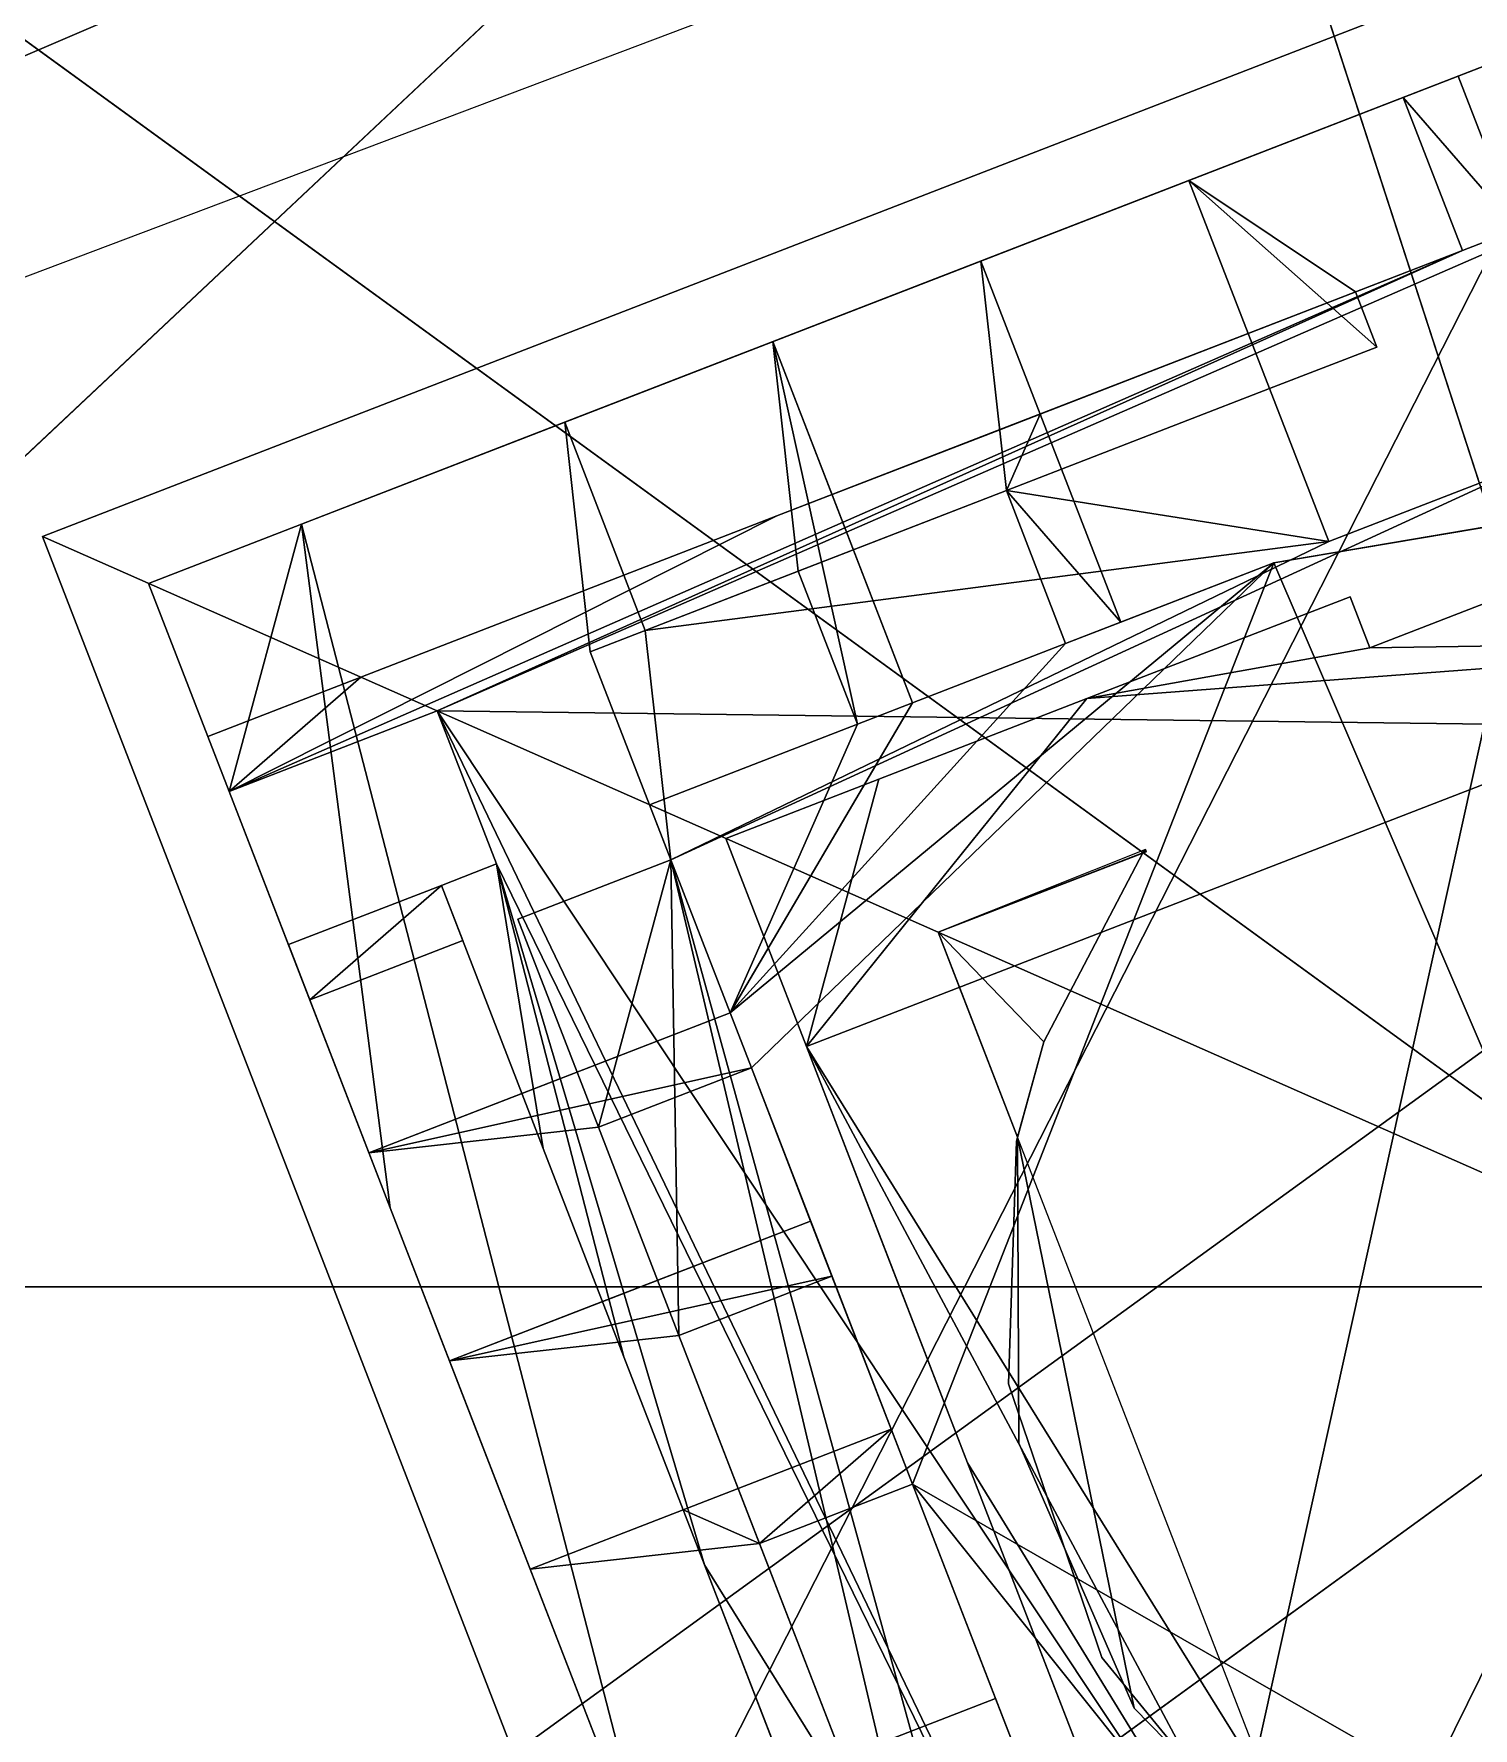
# Model space of a CAD drawing. Header units: metres. Extents: x -113 to 180, y -133 to 86.
# Drawn here: x 142.06 to 142.646, y 54.188 to 54.878 of the extents above; entities that cross this region are included whole.
import ezdxf

# ---------------------------------------------------------------- set-up
doc = ezdxf.new("R2010")
doc.units = ezdxf.units.M
for name, color, linetype, true_color in [('ACERA', 7, 'Continuous', 0xb9b3a6), ('ASFALTO', 7, 'Continuous', 0x4a4b4e), ('BORDILLO', 7, 'Continuous', 0xcfcac0), ('COPA', 7, 'Continuous', 0x4f7f4a), ('MARCA_VIAL', 7, 'Continuous', 0xe8e6e0), ('TERRENO', 7, 'Continuous', 0x9a9179)]:
    doc.layers.add(name, color=color, linetype=linetype, true_color=true_color)

msp = doc.modelspace()

# ---------------------------------------------------------------- linework, layer by layer
at = {"layer": 'ACERA'}
for points in [[(138.92901, 51.7671, 70.19543), (145.1979, 54.17177, 69.82047), (144.5576, 55.8461, 69.88098)], [(138.92901, 51.7671, 70.19543), (144.5576, 55.8461, 69.88098), (142.37574, 55.00692, 70.01166)], [(143.44761, 54.06191, 69.928), (143.06112, 55.05996, 69.96495), (142.06307, 54.67347, 70.02765)], [(142.06307, 54.67347, 69.89765), (143.06112, 55.05996, 69.83495), (143.06112, 55.05996, 69.96495)], [(142.06307, 54.67347, 69.89765), (143.06112, 55.05996, 69.96495), (142.06307, 54.67347, 70.02765)], [(103.09775, 38.11919, 72.14243), (138.92901, 51.7671, 70.19543), (142.37574, 55.00692, 70.01166)], [(103.09775, 38.11919, 72.14243), (142.37574, 55.00692, 70.01166), (129.35348, 50.00244, 70.82169)], [(142.37574, 55.00692, 70.01166), (135.88562, 52.55436, 70.41435), (129.35348, 50.00244, 70.82169)], [(142.37574, 55.00692, 69.88166), (135.88562, 52.55436, 70.28435), (135.88562, 52.55436, 70.41435)], [(142.37574, 55.00692, 69.88166), (135.88562, 52.55436, 70.41435), (142.37574, 55.00692, 70.01166)], [(143.06617, 54.95431, 69.96278), (142.99003, 54.89901, 69.96712), (142.4965, 53.89875, 69.98515)], [(143.06617, 54.95431, 69.96278), (142.4965, 53.89875, 69.98515), (142.52705, 53.81986, 69.98228)], [(143.01419, 54.83663, 69.96453), (143.00379, 54.93016, 69.9667), (142.52705, 53.81986, 69.98228)], [(142.99003, 54.89901, 69.96712), (142.67485, 54.70522, 69.98569), (142.4965, 53.89875, 69.98515)], [(142.70267, 54.88528, 69.98685), (142.42322, 54.77707, 70.00441), (142.16872, 54.67851, 70.0204)], [(142.70267, 54.88528, 69.98685), (142.16872, 54.67851, 70.0204), (142.31311, 54.1204, 70.00076)], [(142.70267, 54.88528, 69.98685), (142.31311, 54.1204, 70.00076), (143.33864, 54.25069, 69.93711)], [(142.70267, 54.88528, 69.98685), (142.61784, 54.85243, 69.99218), (142.42322, 54.77707, 70.00441)], [(142.61784, 54.85243, 69.86218), (142.70267, 54.88528, 69.85685), (142.70267, 54.88528, 69.98685)], [(142.61784, 54.85243, 69.86218), (142.70267, 54.88528, 69.98685), (142.61784, 54.85243, 69.99218)], [(142.66445, 54.79875, 69.98802), (142.6403, 54.86113, 69.99077), (142.61784, 54.85243, 69.99218)], [(142.61784, 54.85243, 69.86218), (142.6403, 54.86113, 69.86077), (142.6403, 54.86113, 69.99077)], [(142.61784, 54.85243, 69.86218), (142.6403, 54.86113, 69.99077), (142.61784, 54.85243, 69.99218)], [(142.6403, 54.86113, 69.86077), (142.66445, 54.79875, 69.85802), (142.66445, 54.79875, 69.98802)], [(142.6403, 54.86113, 69.86077), (142.66445, 54.79875, 69.98802), (142.6403, 54.86113, 69.99077)], [(142.61784, 54.85243, 69.99218), (142.50805, 54.80992, 69.99908), (142.42322, 54.77707, 70.00441)], [(142.50805, 54.80992, 69.86908), (142.61784, 54.85243, 69.86218), (142.61784, 54.85243, 69.99218)], [(142.50805, 54.80992, 69.86908), (142.61784, 54.85243, 69.99218), (142.50805, 54.80992, 69.99908)], [(142.66445, 54.79875, 69.98802), (142.61784, 54.85243, 69.99218), (142.642, 54.79005, 69.98943)], [(142.642, 54.79005, 69.85943), (142.61784, 54.85243, 69.86218), (142.61784, 54.85243, 69.99218)], [(142.642, 54.79005, 69.85943), (142.61784, 54.85243, 69.99218), (142.642, 54.79005, 69.98943)], [(142.74929, 54.8316, 69.98269), (142.642, 54.79005, 69.98943), (142.22402, 54.60237, 70.01524)], [(143.1352, 54.59082, 69.95396), (142.74929, 54.8316, 69.98269), (142.22402, 54.60237, 70.01524)], [(143.04704, 54.75179, 69.96144), (143.01419, 54.83663, 69.96453), (142.52705, 53.81986, 69.98228)], [(142.74929, 54.8316, 69.98269), (142.66445, 54.79875, 69.98802), (142.642, 54.79005, 69.98943)], [(142.53051, 54.81862, 69.99767), (142.56336, 54.73378, 69.99393), (142.60703, 54.75069, 69.99118)], [(142.60703, 54.75069, 69.99118), (142.59833, 54.77315, 69.99217), (142.53051, 54.81862, 69.99767)], [(142.59833, 54.77315, 69.86217), (142.53051, 54.81862, 69.86767), (142.53051, 54.81862, 69.99767)], [(142.59833, 54.77315, 69.86217), (142.53051, 54.81862, 69.99767), (142.59833, 54.77315, 69.99217)], [(142.53051, 54.81862, 69.86767), (142.56336, 54.73378, 69.86393), (142.56336, 54.73378, 69.99393)], [(142.53051, 54.81862, 69.86767), (142.56336, 54.73378, 69.99393), (142.53051, 54.81862, 69.99767)], [(142.42322, 54.77707, 69.87441), (142.50805, 54.80992, 69.86908), (142.50805, 54.80992, 69.99908)], [(142.42322, 54.77707, 69.87441), (142.50805, 54.80992, 69.99908), (142.42322, 54.77707, 70.00441)], [(142.642, 54.79005, 69.98943), (142.36254, 54.68184, 70.00699), (142.13919, 54.56952, 70.02057)], [(142.642, 54.79005, 69.98943), (142.13919, 54.56952, 70.02057), (142.22402, 54.60237, 70.01524)], [(142.642, 54.79005, 69.98943), (142.53221, 54.74754, 69.99633), (142.36254, 54.68184, 70.00699)], [(142.53221, 54.74754, 69.86633), (142.642, 54.79005, 69.85943), (142.642, 54.79005, 69.98943)], [(142.53221, 54.74754, 69.86633), (142.642, 54.79005, 69.98943), (142.53221, 54.74754, 69.99633)], [(142.46983, 54.72339, 70.00025), (142.44568, 54.78576, 70.003), (142.45607, 54.69223, 70.00067)], [(142.45607, 54.69223, 69.87067), (142.44568, 54.78576, 69.873), (142.44568, 54.78576, 70.003)], [(142.45607, 54.69223, 69.87067), (142.44568, 54.78576, 70.003), (142.45607, 54.69223, 70.00067)], [(142.44568, 54.78576, 69.873), (142.46983, 54.72339, 69.87025), (142.46983, 54.72339, 70.00025)], [(142.44568, 54.78576, 69.873), (142.46983, 54.72339, 70.00025), (142.44568, 54.78576, 70.003)], [(142.42322, 54.77707, 70.00441), (142.33839, 54.74422, 70.00974), (142.16872, 54.67851, 70.0204)], [(142.33839, 54.74422, 69.87974), (142.42322, 54.77707, 69.87441), (142.42322, 54.77707, 70.00441)], [(142.33839, 54.74422, 69.87974), (142.42322, 54.77707, 70.00441), (142.33839, 54.74422, 70.00974)], [(142.63332, 54.04928, 69.9785), (142.69435, 54.07292, 69.97499), (142.93805, 54.78132, 69.96871)], [(142.63332, 54.04928, 69.9785), (142.93805, 54.78132, 69.96871), (142.82369, 54.63948, 69.97421)], [(142.60703, 54.75069, 69.86118), (142.59833, 54.77315, 69.86217), (142.59833, 54.77315, 69.99217)], [(142.60703, 54.75069, 69.86118), (142.59833, 54.77315, 69.99217), (142.60703, 54.75069, 69.99118)], [(142.41785, 54.6057, 70.00183), (142.385, 54.69053, 70.00558), (142.36084, 54.75291, 70.00833)], [(142.36084, 54.75291, 70.00833), (142.37124, 54.65938, 70.006), (142.39539, 54.597, 70.00324)], [(142.41785, 54.6057, 70.00183), (142.36084, 54.75291, 70.00833), (142.39539, 54.597, 70.00324)], [(142.37124, 54.65938, 69.876), (142.36084, 54.75291, 69.87833), (142.36084, 54.75291, 70.00833)], [(142.37124, 54.65938, 69.876), (142.36084, 54.75291, 70.00833), (142.37124, 54.65938, 70.006)], [(142.36084, 54.75291, 69.87833), (142.385, 54.69053, 69.87558), (142.385, 54.69053, 70.00558)], [(142.36084, 54.75291, 69.87833), (142.385, 54.69053, 70.00558), (142.36084, 54.75291, 70.00833)], [(142.53221, 54.74754, 69.99633), (142.44738, 54.71469, 70.00166), (142.36254, 54.68184, 70.00699)], [(142.44452, 53.78106, 69.98693), (142.66617, 53.96445, 69.97541), (143.04704, 54.75179, 69.96144)], [(142.44738, 54.71469, 69.87166), (142.53221, 54.74754, 69.86633), (142.53221, 54.74754, 69.99633)], [(142.44738, 54.71469, 69.87166), (142.53221, 54.74754, 69.99633), (142.44738, 54.71469, 70.00166)], [(142.56336, 54.73378, 69.86393), (142.60703, 54.75069, 69.86118), (142.60703, 54.75069, 69.99118)], [(142.56336, 54.73378, 69.86393), (142.60703, 54.75069, 69.99118), (142.56336, 54.73378, 69.99393)], [(142.33839, 54.74422, 70.00974), (142.25355, 54.71136, 70.01507), (142.16872, 54.67851, 70.0204)], [(142.25355, 54.71136, 69.88507), (142.33839, 54.74422, 69.87974), (142.33839, 54.74422, 70.00974)], [(142.25355, 54.71136, 69.88507), (142.33839, 54.74422, 70.00974), (142.25355, 54.71136, 70.01507)], [(142.58752, 54.6714, 69.99117), (142.56336, 54.73378, 69.99393), (142.45607, 54.69223, 70.00067)], [(142.45607, 54.69223, 69.87067), (142.56336, 54.73378, 69.86393), (142.56336, 54.73378, 69.99393)], [(142.45607, 54.69223, 69.87067), (142.56336, 54.73378, 69.99393), (142.45607, 54.69223, 70.00067)], [(142.56336, 54.73378, 69.86393), (142.58752, 54.6714, 69.86117), (142.58752, 54.6714, 69.99117)], [(142.56336, 54.73378, 69.86393), (142.58752, 54.6714, 69.99117), (142.56336, 54.73378, 69.99393)], [(142.30886, 54.63523, 70.00991), (142.27601, 54.72006, 70.01366), (142.2864, 54.62653, 70.01133)], [(142.2864, 54.62653, 69.88133), (142.27601, 54.72006, 69.88366), (142.27601, 54.72006, 70.01366)], [(142.2864, 54.62653, 69.88133), (142.27601, 54.72006, 70.01366), (142.2864, 54.62653, 70.01133)], [(142.27601, 54.72006, 69.88366), (142.30886, 54.63523, 69.87991), (142.30886, 54.63523, 70.00991)], [(142.27601, 54.72006, 69.88366), (142.30886, 54.63523, 70.00991), (142.27601, 54.72006, 70.01366)], [(142.50268, 54.63855, 69.9965), (142.46983, 54.72339, 70.00025), (142.45607, 54.69223, 70.00067)], [(142.46983, 54.72339, 69.87025), (142.50268, 54.63855, 69.8665), (142.50268, 54.63855, 69.9965)], [(142.46983, 54.72339, 69.87025), (142.50268, 54.63855, 69.9965), (142.46983, 54.72339, 70.00025)], [(142.36254, 54.68184, 69.87699), (142.44738, 54.71469, 69.87166), (142.44738, 54.71469, 70.00166)], [(142.36254, 54.68184, 69.87699), (142.44738, 54.71469, 70.00166), (142.36254, 54.68184, 70.00699)], [(142.16872, 54.67851, 69.8904), (142.25355, 54.71136, 69.88507), (142.25355, 54.71136, 70.01507)], [(142.16872, 54.67851, 69.8904), (142.25355, 54.71136, 70.01507), (142.16872, 54.67851, 70.0204)], [(142.67485, 54.70522, 69.98569), (142.58752, 54.6714, 69.99117), (142.31925, 54.5417, 70.00758)], [(142.67485, 54.70522, 69.98569), (142.31925, 54.5417, 70.00758), (142.4965, 53.89875, 69.98515)], [(142.58752, 54.6714, 69.86117), (142.67485, 54.70522, 69.85569), (142.67485, 54.70522, 69.98569)], [(142.58752, 54.6714, 69.86117), (142.67485, 54.70522, 69.98569), (142.58752, 54.6714, 69.99117)], [(142.45607, 54.69223, 70.00067), (142.37124, 54.65938, 70.006), (142.30886, 54.63523, 70.00991)], [(142.58752, 54.6714, 69.99117), (142.45607, 54.69223, 70.00067), (142.30886, 54.63523, 70.00991)], [(142.37124, 54.65938, 69.876), (142.45607, 54.69223, 69.87067), (142.45607, 54.69223, 70.00067)], [(142.37124, 54.65938, 69.876), (142.45607, 54.69223, 70.00067), (142.37124, 54.65938, 70.006)], [(142.50268, 54.63855, 69.9965), (142.45607, 54.69223, 70.00067), (142.48023, 54.62985, 69.99791)], [(142.48023, 54.62985, 69.86791), (142.45607, 54.69223, 69.87067), (142.45607, 54.69223, 70.00067)], [(142.48023, 54.62985, 69.86791), (142.45607, 54.69223, 70.00067), (142.48023, 54.62985, 69.99791)], [(142.385, 54.69053, 69.87558), (142.41785, 54.6057, 69.87183), (142.41785, 54.6057, 70.00183)], [(142.385, 54.69053, 69.87558), (142.41785, 54.6057, 70.00183), (142.385, 54.69053, 70.00558)], [(142.70778, 54.68687, 69.98308), (142.56506, 54.66271, 69.99258), (142.68354, 54.68276, 69.9847)], [(142.56506, 54.66271, 69.86258), (142.70778, 54.68687, 69.85308), (142.70778, 54.68687, 69.98308)], [(142.56506, 54.66271, 69.86258), (142.70778, 54.68687, 69.98308), (142.56506, 54.66271, 69.99258)], [(142.16872, 54.67851, 70.0204), (142.10634, 54.65436, 70.02432), (142.13919, 54.56952, 70.02057)], [(142.10634, 54.65436, 69.89432), (142.16872, 54.67851, 69.8904), (142.16872, 54.67851, 70.0204)], [(142.10634, 54.65436, 69.89432), (142.16872, 54.67851, 70.0204), (142.10634, 54.65436, 70.02432)], [(142.36254, 54.68184, 70.00699), (142.19287, 54.61613, 70.01765), (142.13919, 54.56952, 70.02057)], [(142.16872, 54.67851, 70.0204), (142.13919, 54.56952, 70.02057), (142.20489, 54.39985, 70.01309)], [(142.16872, 54.67851, 70.0204), (142.20489, 54.39985, 70.01309), (142.31311, 54.1204, 70.00076)], [(142.36254, 54.68184, 70.00699), (142.27771, 54.64899, 70.01232), (142.19287, 54.61613, 70.01765)], [(142.27771, 54.64899, 69.88232), (142.36254, 54.68184, 69.87699), (142.36254, 54.68184, 70.00699)], [(142.27771, 54.64899, 69.88232), (142.36254, 54.68184, 70.00699), (142.27771, 54.64899, 70.01232)], [(142.56506, 54.66271, 69.99258), (142.82714, 54.05261, 69.96648), (142.68354, 54.68276, 69.9847)], [(142.06307, 54.67347, 70.02765), (142.44956, 53.67541, 69.98531), (143.44761, 54.06191, 69.928)], [(142.44956, 53.67541, 69.85531), (142.06307, 54.67347, 69.89765), (142.06307, 54.67347, 70.02765)], [(142.44956, 53.67541, 69.85531), (142.06307, 54.67347, 70.02765), (142.44956, 53.67541, 69.98531)], [(142.58752, 54.6714, 69.99117), (142.30886, 54.63523, 70.00991), (142.31925, 54.5417, 70.00758)], [(142.30886, 54.63523, 69.87991), (142.37124, 54.65938, 69.876), (142.37124, 54.65938, 70.006)], [(142.30886, 54.63523, 69.87991), (142.37124, 54.65938, 70.006), (142.30886, 54.63523, 70.00991)], [(142.56506, 54.66271, 69.99258), (142.48023, 54.62985, 69.99791), (142.34341, 54.47932, 70.00483)], [(142.56506, 54.66271, 69.99258), (142.34341, 54.47932, 70.00483), (142.35211, 54.45686, 70.00384)], [(142.56506, 54.66271, 69.99258), (142.35211, 54.45686, 70.00384), (142.41781, 54.28719, 69.99636)], [(142.39539, 54.597, 69.87324), (142.37124, 54.65938, 69.876), (142.37124, 54.65938, 70.006)], [(142.39539, 54.597, 69.87324), (142.37124, 54.65938, 70.006), (142.39539, 54.597, 70.00324)], [(142.56506, 54.66271, 69.99258), (142.41781, 54.28719, 69.99636), (142.82714, 54.05261, 69.96648)], [(142.56506, 54.66271, 69.99258), (142.50268, 54.63855, 69.9965), (142.48023, 54.62985, 69.99791)], [(142.50268, 54.63855, 69.8665), (142.56506, 54.66271, 69.86258), (142.56506, 54.66271, 69.99258)], [(142.50268, 54.63855, 69.8665), (142.56506, 54.66271, 69.99258), (142.50268, 54.63855, 69.9965)], [(142.80213, 54.63113, 69.97557), (142.69163, 54.66188, 69.98378), (142.6043, 54.62806, 69.98926)], [(142.6043, 54.62806, 69.85926), (142.69163, 54.66188, 69.85378), (142.69163, 54.66188, 69.98378)], [(142.6043, 54.62806, 69.85926), (142.69163, 54.66188, 69.98378), (142.6043, 54.62806, 69.98926)], [(142.13919, 54.56952, 69.89057), (142.10634, 54.65436, 69.89432), (142.10634, 54.65436, 70.02432)], [(142.13919, 54.56952, 69.89057), (142.10634, 54.65436, 70.02432), (142.13919, 54.56952, 70.02057)], [(142.19287, 54.61613, 69.88765), (142.27771, 54.64899, 69.88232), (142.27771, 54.64899, 70.01232)], [(142.19287, 54.61613, 69.88765), (142.27771, 54.64899, 70.01232), (142.19287, 54.61613, 70.01765)], [(142.6043, 54.62806, 69.98926), (142.59621, 54.64895, 69.99018), (142.48892, 54.6074, 69.99692)], [(142.48892, 54.6074, 69.86692), (142.59621, 54.64895, 69.86018), (142.59621, 54.64895, 69.99018)], [(142.48892, 54.6074, 69.86692), (142.59621, 54.64895, 69.99018), (142.48892, 54.6074, 69.99692)], [(142.59621, 54.64895, 69.86018), (142.6043, 54.62806, 69.85926), (142.6043, 54.62806, 69.98926)], [(142.59621, 54.64895, 69.86018), (142.6043, 54.62806, 69.98926), (142.59621, 54.64895, 69.99018)], [(142.82369, 54.63948, 69.97421), (142.80213, 54.63113, 69.97557), (142.63332, 54.04928, 69.9785)], [(142.30886, 54.63523, 70.00991), (142.2864, 54.62653, 70.01133), (142.31925, 54.5417, 70.00758)], [(142.48023, 54.62985, 69.99791), (142.41785, 54.6057, 70.00183), (142.34341, 54.47932, 70.00483)], [(142.80213, 54.63113, 69.97557), (142.48892, 54.6074, 69.99692), (142.37456, 54.46556, 70.00243)], [(142.80213, 54.63113, 69.97557), (142.37456, 54.46556, 70.00243), (142.63332, 54.04928, 69.9785)], [(142.41785, 54.6057, 69.87183), (142.48023, 54.62985, 69.86791), (142.48023, 54.62985, 69.99791)], [(142.41785, 54.6057, 69.87183), (142.48023, 54.62985, 69.99791), (142.41785, 54.6057, 70.00183)], [(142.80213, 54.63113, 69.97557), (142.6043, 54.62806, 69.98926), (142.48892, 54.6074, 69.99692)], [(142.31925, 54.5417, 69.87758), (142.2864, 54.62653, 69.88133), (142.2864, 54.62653, 70.01133)], [(142.31925, 54.5417, 69.87758), (142.2864, 54.62653, 70.01133), (142.31925, 54.5417, 70.00758)], [(142.19287, 54.61613, 70.01765), (142.13049, 54.59198, 70.02156), (142.13919, 54.56952, 70.02057)], [(142.13049, 54.59198, 69.89156), (142.19287, 54.61613, 69.88765), (142.19287, 54.61613, 70.01765)], [(142.13049, 54.59198, 69.89156), (142.19287, 54.61613, 70.01765), (142.13049, 54.59198, 70.02156)], [(142.22402, 54.60237, 69.88524), (142.13919, 54.56952, 69.89057), (142.13919, 54.56952, 70.02057)], [(142.22402, 54.60237, 69.88524), (142.13919, 54.56952, 70.02057), (142.22402, 54.60237, 70.01524)], [(142.22402, 54.60237, 70.01524), (142.24818, 54.54, 70.01249), (142.59173, 53.83807, 69.97848)], [(142.22402, 54.60237, 70.01524), (142.59173, 53.83807, 69.97848), (142.69032, 53.90207, 69.97313)], [(142.69032, 53.90207, 69.97313), (143.1352, 54.59082, 69.95396), (142.22402, 54.60237, 70.01524)], [(142.24818, 54.54, 69.88249), (142.22402, 54.60237, 69.88524), (142.22402, 54.60237, 70.01524)], [(142.24818, 54.54, 69.88249), (142.22402, 54.60237, 70.01524), (142.24818, 54.54, 70.01249)], [(142.41785, 54.6057, 70.00183), (142.39539, 54.597, 70.00324), (142.34341, 54.47932, 70.00483)], [(142.48892, 54.6074, 69.99692), (142.40409, 54.57455, 70.00225), (142.37456, 54.46556, 70.00243)], [(142.40409, 54.57455, 69.87225), (142.48892, 54.6074, 69.86692), (142.48892, 54.6074, 69.99692)], [(142.40409, 54.57455, 69.87225), (142.48892, 54.6074, 69.99692), (142.40409, 54.57455, 70.00225)], [(142.39539, 54.597, 70.00324), (142.31056, 54.56415, 70.00857), (142.34341, 54.47932, 70.00483)], [(142.31056, 54.56415, 69.87857), (142.39539, 54.597, 69.87324), (142.39539, 54.597, 70.00324)], [(142.31056, 54.56415, 69.87857), (142.39539, 54.597, 70.00324), (142.31056, 54.56415, 70.00857)], [(142.13919, 54.56952, 69.89057), (142.13049, 54.59198, 69.89156), (142.13049, 54.59198, 70.02156)], [(142.13919, 54.56952, 69.89057), (142.13049, 54.59198, 70.02156), (142.13919, 54.56952, 70.02057)], [(142.40409, 54.57455, 70.00225), (142.34171, 54.55039, 70.00617), (142.37456, 54.46556, 70.00243)], [(142.34171, 54.55039, 69.87617), (142.40409, 54.57455, 69.87225), (142.40409, 54.57455, 70.00225)], [(142.34171, 54.55039, 69.87617), (142.40409, 54.57455, 70.00225), (142.34171, 54.55039, 70.00617)], [(142.13919, 54.56952, 70.02057), (142.17204, 54.48469, 70.01683), (142.20489, 54.39985, 70.01309)], [(142.17204, 54.48469, 69.88683), (142.13919, 54.56952, 69.89057), (142.13919, 54.56952, 70.02057)], [(142.17204, 54.48469, 69.88683), (142.13919, 54.56952, 70.02057), (142.17204, 54.48469, 70.01683)], [(142.34341, 54.47932, 69.87483), (142.31056, 54.56415, 69.87857), (142.31056, 54.56415, 70.00857)], [(142.34341, 54.47932, 69.87483), (142.31056, 54.56415, 70.00857), (142.34341, 54.47932, 70.00483)], [(142.37456, 54.46556, 69.87243), (142.34171, 54.55039, 69.87617), (142.34171, 54.55039, 70.00617)], [(142.37456, 54.46556, 69.87243), (142.34171, 54.55039, 70.00617), (142.37456, 54.46556, 70.00243)], [(142.24818, 54.54, 70.01249), (142.22572, 54.5313, 70.0139), (142.26727, 54.42401, 70.00917)], [(142.22572, 54.5313, 69.8839), (142.24818, 54.54, 69.88249), (142.24818, 54.54, 70.01249)], [(142.22572, 54.5313, 69.8839), (142.24818, 54.54, 70.01249), (142.22572, 54.5313, 70.0139)], [(142.24818, 54.54, 70.01249), (142.26727, 54.42401, 70.00917), (142.30012, 54.33917, 70.00543)], [(142.24818, 54.54, 70.01249), (142.30012, 54.33917, 70.00543), (142.33297, 54.25434, 70.00169)], [(142.24818, 54.54, 70.01249), (142.33297, 54.25434, 70.00169), (142.59173, 53.83807, 69.97848)], [(142.31925, 54.5417, 70.00758), (142.25688, 54.51754, 70.0115), (142.28973, 54.4327, 70.00776)], [(142.25688, 54.51754, 69.8815), (142.31925, 54.5417, 69.87758), (142.31925, 54.5417, 70.00758)], [(142.25688, 54.51754, 69.8815), (142.31925, 54.5417, 70.00758), (142.25688, 54.51754, 70.0115)], [(142.31925, 54.5417, 70.00758), (142.28973, 54.4327, 70.00776), (142.32258, 54.34787, 70.00402)], [(142.31925, 54.5417, 70.00758), (142.32258, 54.34787, 70.00402), (142.4308, 54.06842, 69.99169)], [(142.31925, 54.5417, 70.00758), (142.4308, 54.06842, 69.99169), (142.4965, 53.89875, 69.98515)], [(142.51173, 54.5445, 69.99426), (142.51274, 54.54589, 69.99421), (142.42824, 54.51217, 69.9995)], [(142.42824, 54.51217, 69.8695), (142.51308, 54.54502, 69.86417), (142.51308, 54.54502, 69.99417)], [(142.42824, 54.51217, 69.8695), (142.51308, 54.54502, 69.99417), (142.42824, 54.51217, 69.9995)], [(142.47136, 54.46751, 69.99574), (142.51173, 54.5445, 69.99426), (142.42824, 54.51217, 69.9995)], [(142.51173, 54.5445, 69.86426), (142.47136, 54.46751, 69.86574), (142.47136, 54.46751, 69.99574)], [(142.51173, 54.5445, 69.86426), (142.47136, 54.46751, 69.99574), (142.51173, 54.5445, 69.99426)], [(142.51274, 54.54589, 69.86421), (142.51173, 54.5445, 69.86426), (142.51173, 54.5445, 69.99426)], [(142.51274, 54.54589, 69.86421), (142.51173, 54.5445, 69.99426), (142.51274, 54.54589, 69.99421)], [(142.51308, 54.54502, 69.86417), (142.51274, 54.54589, 69.86421), (142.51274, 54.54589, 69.99421)], [(142.51308, 54.54502, 69.86417), (142.51274, 54.54589, 69.99421), (142.51308, 54.54502, 69.99417)], [(142.22572, 54.5313, 70.0139), (142.16335, 54.50714, 70.01782), (142.17204, 54.48469, 70.01683)], [(142.22572, 54.5313, 69.8839), (142.16335, 54.50714, 69.88782), (142.16335, 54.50714, 70.01782)], [(142.22572, 54.5313, 69.8839), (142.16335, 54.50714, 70.01782), (142.22572, 54.5313, 70.0139)], [(142.17204, 54.48469, 70.01683), (142.23442, 54.50884, 70.01291), (142.22572, 54.5313, 70.0139)], [(142.23442, 54.50884, 69.88291), (142.22572, 54.5313, 69.8839), (142.22572, 54.5313, 70.0139)], [(142.23442, 54.50884, 69.88291), (142.22572, 54.5313, 70.0139), (142.23442, 54.50884, 70.01291)], [(142.26727, 54.42401, 69.87917), (142.22572, 54.5313, 69.8839), (142.22572, 54.5313, 70.0139)], [(142.26727, 54.42401, 69.87917), (142.22572, 54.5313, 70.0139), (142.26727, 54.42401, 70.00917)], [(142.28973, 54.4327, 69.87776), (142.25688, 54.51754, 69.8815), (142.25688, 54.51754, 70.0115)], [(142.28973, 54.4327, 69.87776), (142.25688, 54.51754, 70.0115), (142.28973, 54.4327, 70.00776)], [(142.42824, 54.51217, 69.9995), (142.43694, 54.48971, 69.99851), (142.46057, 54.42868, 69.99582)], [(142.47136, 54.46751, 69.99574), (142.42824, 54.51217, 69.9995), (142.46057, 54.42868, 69.99582)], [(142.43694, 54.48971, 69.86851), (142.42824, 54.51217, 69.8695), (142.42824, 54.51217, 69.9995)], [(142.43694, 54.48971, 69.86851), (142.42824, 54.51217, 69.9995), (142.43694, 54.48971, 69.99851)], [(142.16335, 54.50714, 69.88782), (142.17204, 54.48469, 69.88683), (142.17204, 54.48469, 70.01683)], [(142.16335, 54.50714, 69.88782), (142.17204, 54.48469, 70.01683), (142.16335, 54.50714, 70.01782)], [(142.17204, 54.48469, 69.88683), (142.23442, 54.50884, 69.88291), (142.23442, 54.50884, 70.01291)], [(142.17204, 54.48469, 69.88683), (142.23442, 54.50884, 70.01291), (142.17204, 54.48469, 70.01683)], [(142.20489, 54.39985, 69.88309), (142.17204, 54.48469, 69.88683), (142.17204, 54.48469, 70.01683)], [(142.20489, 54.39985, 69.88309), (142.17204, 54.48469, 70.01683), (142.20489, 54.39985, 70.01309)], [(142.46057, 54.42868, 69.86582), (142.43694, 54.48971, 69.86851), (142.43694, 54.48971, 69.99851)], [(142.46057, 54.42868, 69.86582), (142.43694, 54.48971, 69.99851), (142.46057, 54.42868, 69.99582)], [(142.34341, 54.47932, 70.00483), (142.25858, 54.44647, 70.01016), (142.1962, 54.42231, 70.01408)], [(142.34341, 54.47932, 70.00483), (142.1962, 54.42231, 70.01408), (142.35211, 54.45686, 70.00384)], [(142.25858, 54.44647, 69.88016), (142.34341, 54.47932, 69.87483), (142.34341, 54.47932, 70.00483)], [(142.25858, 54.44647, 69.88016), (142.34341, 54.47932, 70.00483), (142.25858, 54.44647, 70.01016)], [(142.37456, 54.46556, 70.00243), (142.40741, 54.38072, 69.99869), (142.44027, 54.29589, 69.99495)], [(142.37456, 54.46556, 70.00243), (142.44027, 54.29589, 69.99495), (142.63502, 53.97821, 69.97751)], [(142.37456, 54.46556, 70.00243), (142.63502, 53.97821, 69.97751), (142.63332, 54.04928, 69.9785)], [(142.40741, 54.38072, 69.86869), (142.37456, 54.46556, 69.87243), (142.37456, 54.46556, 70.00243)], [(142.40741, 54.38072, 69.86869), (142.37456, 54.46556, 70.00243), (142.40741, 54.38072, 69.99869)], [(142.46023, 54.427, 69.99581), (142.47136, 54.46751, 69.99574), (142.46057, 54.42868, 69.99582)], [(142.47136, 54.46751, 69.86574), (142.46023, 54.427, 69.86581), (142.46023, 54.427, 69.99581)], [(142.47136, 54.46751, 69.86574), (142.46023, 54.427, 69.99581), (142.47136, 54.46751, 69.99574)], [(142.1962, 54.42231, 70.01408), (142.28973, 54.4327, 70.00776), (142.35211, 54.45686, 70.00384)], [(142.35211, 54.45686, 69.87384), (142.28973, 54.4327, 69.87776), (142.28973, 54.4327, 70.00776)], [(142.35211, 54.45686, 69.87384), (142.28973, 54.4327, 70.00776), (142.35211, 54.45686, 70.00384)], [(142.35211, 54.45686, 70.00384), (142.37626, 54.39448, 70.00109), (142.40911, 54.30965, 69.99735)], [(142.35211, 54.45686, 70.00384), (142.40911, 54.30965, 69.99735), (142.41781, 54.28719, 69.99636)], [(142.37626, 54.39448, 69.87109), (142.35211, 54.45686, 69.87384), (142.35211, 54.45686, 70.00384)], [(142.37626, 54.39448, 69.87109), (142.35211, 54.45686, 70.00384), (142.37626, 54.39448, 70.00109)], [(142.1962, 54.42231, 69.88408), (142.25858, 54.44647, 69.88016), (142.25858, 54.44647, 70.01016)], [(142.1962, 54.42231, 69.88408), (142.25858, 54.44647, 70.01016), (142.1962, 54.42231, 70.01408)], [(142.28973, 54.4327, 69.87776), (142.1962, 54.42231, 69.88408), (142.1962, 54.42231, 70.01408)], [(142.28973, 54.4327, 69.87776), (142.1962, 54.42231, 70.01408), (142.28973, 54.4327, 70.00776)], [(142.32258, 54.34787, 69.87402), (142.28973, 54.4327, 69.87776), (142.28973, 54.4327, 70.00776)], [(142.32258, 54.34787, 69.87402), (142.28973, 54.4327, 70.00776), (142.32258, 54.34787, 70.00402)], [(142.30012, 54.33917, 69.87543), (142.26727, 54.42401, 69.87917), (142.26727, 54.42401, 70.00917)], [(142.30012, 54.33917, 69.87543), (142.26727, 54.42401, 70.00917), (142.30012, 54.33917, 70.00543)], [(142.46023, 54.427, 69.86581), (142.45693, 54.32817, 69.86434), (142.45693, 54.32817, 69.99434)], [(142.46023, 54.427, 69.86581), (142.45693, 54.32817, 69.99434), (142.46023, 54.427, 69.99581)], [(142.46057, 54.42868, 69.99582), (142.46115, 54.30397, 69.99363), (142.50814, 54.19592, 69.98851)], [(142.46057, 54.42868, 69.99582), (142.50814, 54.19592, 69.98851), (142.57853, 54.12407, 69.98283)], [(142.46115, 54.30397, 69.86363), (142.46057, 54.42868, 69.86582), (142.46057, 54.42868, 69.99582)], [(142.46115, 54.30397, 69.86363), (142.46057, 54.42868, 69.99582), (142.46115, 54.30397, 69.99363)], [(142.20489, 54.39985, 70.01309), (142.23774, 54.31502, 70.00935), (142.2706, 54.23018, 70.0056)], [(142.20489, 54.39985, 70.01309), (142.2706, 54.23018, 70.0056), (142.31311, 54.1204, 70.00076)], [(142.23774, 54.31502, 69.87935), (142.20489, 54.39985, 69.88309), (142.20489, 54.39985, 70.01309)], [(142.23774, 54.31502, 69.87935), (142.20489, 54.39985, 70.01309), (142.23774, 54.31502, 70.00935)], [(142.37626, 54.39448, 70.00109), (142.29143, 54.36163, 70.00642), (142.22905, 54.33747, 70.01034)], [(142.37626, 54.39448, 70.00109), (142.22905, 54.33747, 70.01034), (142.38496, 54.37203, 70.0001)], [(142.29143, 54.36163, 69.87642), (142.37626, 54.39448, 69.87109), (142.37626, 54.39448, 70.00109)], [(142.29143, 54.36163, 69.87642), (142.37626, 54.39448, 70.00109), (142.29143, 54.36163, 70.00642)], [(142.37626, 54.39448, 70.00109), (142.38496, 54.37203, 70.0001), (142.40911, 54.30965, 69.99735)], [(142.44027, 54.29589, 69.86495), (142.40741, 54.38072, 69.86869), (142.40741, 54.38072, 69.99869)], [(142.44027, 54.29589, 69.86495), (142.40741, 54.38072, 69.99869), (142.44027, 54.29589, 69.99495)], [(142.22905, 54.33747, 70.01034), (142.32258, 54.34787, 70.00402), (142.38496, 54.37203, 70.0001)], [(142.38496, 54.37203, 69.8701), (142.32258, 54.34787, 69.87402), (142.32258, 54.34787, 70.00402)], [(142.38496, 54.37203, 69.8701), (142.32258, 54.34787, 70.00402), (142.38496, 54.37203, 70.0001)], [(142.40911, 54.30965, 69.86735), (142.38496, 54.37203, 69.8701), (142.38496, 54.37203, 70.0001)], [(142.40911, 54.30965, 69.86735), (142.38496, 54.37203, 70.0001), (142.40911, 54.30965, 69.99735)], [(142.22905, 54.33747, 69.88034), (142.29143, 54.36163, 69.87642), (142.29143, 54.36163, 70.00642)], [(142.22905, 54.33747, 69.88034), (142.29143, 54.36163, 70.00642), (142.22905, 54.33747, 70.01034)], [(142.32258, 54.34787, 69.87402), (142.22905, 54.33747, 69.88034), (142.22905, 54.33747, 70.01034)], [(142.32258, 54.34787, 69.87402), (142.22905, 54.33747, 70.01034), (142.32258, 54.34787, 70.00402)], [(142.32258, 54.34787, 70.00402), (142.35543, 54.26304, 70.00027), (142.39794, 54.15325, 69.99543)], [(142.32258, 54.34787, 70.00402), (142.39794, 54.15325, 69.99543), (142.4308, 54.06842, 69.99169)], [(142.35543, 54.26304, 69.87027), (142.32258, 54.34787, 69.87402), (142.32258, 54.34787, 70.00402)], [(142.35543, 54.26304, 69.87027), (142.32258, 54.34787, 70.00402), (142.35543, 54.26304, 70.00027)], [(142.33297, 54.25434, 69.87169), (142.30012, 54.33917, 69.87543), (142.30012, 54.33917, 70.00543)], [(142.33297, 54.25434, 69.87169), (142.30012, 54.33917, 70.00543), (142.33297, 54.25434, 70.00169)], [(142.45693, 54.32817, 69.86434), (142.49497, 54.21664, 69.85978), (142.49497, 54.21664, 69.98978)], [(142.45693, 54.32817, 69.86434), (142.49497, 54.21664, 69.98978), (142.45693, 54.32817, 69.99434)], [(142.2706, 54.23018, 69.8756), (142.23774, 54.31502, 69.87935), (142.23774, 54.31502, 70.00935)], [(142.2706, 54.23018, 69.8756), (142.23774, 54.31502, 70.00935), (142.2706, 54.23018, 70.0056)], [(142.40911, 54.30965, 69.99735), (142.32428, 54.2768, 70.00268), (142.35543, 54.26304, 70.00027)], [(142.32428, 54.2768, 69.87268), (142.40911, 54.30965, 69.86735), (142.40911, 54.30965, 69.99735)], [(142.32428, 54.2768, 69.87268), (142.40911, 54.30965, 69.99735), (142.32428, 54.2768, 70.00268)], [(142.40911, 54.30965, 69.99735), (142.35543, 54.26304, 70.00027), (142.41781, 54.28719, 69.99636)], [(142.50814, 54.19592, 69.85851), (142.46115, 54.30397, 69.86363), (142.46115, 54.30397, 69.99363)], [(142.50814, 54.19592, 69.85851), (142.46115, 54.30397, 69.99363), (142.50814, 54.19592, 69.98851)], [(142.44027, 54.29589, 69.99495), (142.48278, 54.1861, 69.9901), (142.51563, 54.10127, 69.98646)], [(142.44027, 54.29589, 69.99495), (142.51563, 54.10127, 69.98646), (142.63502, 53.97821, 69.97751)], [(142.48278, 54.1861, 69.8601), (142.44027, 54.29589, 69.86495), (142.44027, 54.29589, 69.99495)], [(142.48278, 54.1861, 69.8601), (142.44027, 54.29589, 69.99495), (142.48278, 54.1861, 69.9901)], [(142.41781, 54.28719, 69.86636), (142.35543, 54.26304, 69.87027), (142.35543, 54.26304, 70.00027)], [(142.41781, 54.28719, 69.86636), (142.35543, 54.26304, 70.00027), (142.41781, 54.28719, 69.99636)], [(142.41781, 54.28719, 69.99636), (142.45163, 54.19986, 69.9925), (142.46032, 54.17741, 69.99151)], [(142.41781, 54.28719, 69.99636), (142.46032, 54.17741, 69.99151), (142.48448, 54.11503, 69.98876)], [(142.41781, 54.28719, 69.99636), (142.48448, 54.11503, 69.98876), (142.65747, 53.98691, 69.97622)], [(142.41781, 54.28719, 69.99636), (142.65747, 53.98691, 69.97622), (142.82714, 54.05261, 69.96648)], [(142.45163, 54.19986, 69.8625), (142.41781, 54.28719, 69.86636), (142.41781, 54.28719, 69.99636)], [(142.45163, 54.19986, 69.8625), (142.41781, 54.28719, 69.99636), (142.45163, 54.19986, 69.9925)], [(142.32428, 54.2768, 70.00268), (142.2619, 54.25264, 70.0066), (142.35543, 54.26304, 70.00027)], [(142.2619, 54.25264, 69.8766), (142.32428, 54.2768, 69.87268), (142.32428, 54.2768, 70.00268)], [(142.2619, 54.25264, 69.8766), (142.32428, 54.2768, 70.00268), (142.2619, 54.25264, 70.0066)], [(142.35543, 54.26304, 69.87027), (142.2619, 54.25264, 69.8766), (142.2619, 54.25264, 70.0066)], [(142.35543, 54.26304, 69.87027), (142.2619, 54.25264, 70.0066), (142.35543, 54.26304, 70.00027)], [(142.39794, 54.15325, 69.86543), (142.35543, 54.26304, 69.87027), (142.35543, 54.26304, 70.00027)], [(142.39794, 54.15325, 69.86543), (142.35543, 54.26304, 70.00027), (142.39794, 54.15325, 69.99543)], [(142.31311, 54.1204, 70.00076), (142.72318, 53.81724, 69.97004), (143.33864, 54.25069, 69.93711)], [(142.33297, 54.25434, 70.00169), (142.37549, 54.14455, 69.99684), (142.40834, 54.05972, 69.9931)], [(142.33297, 54.25434, 70.00169), (142.40834, 54.05972, 69.9931), (142.47404, 53.89005, 69.98644)], [(142.33297, 54.25434, 70.00169), (142.47404, 53.89005, 69.98644), (142.59173, 53.83807, 69.97848)], [(142.37549, 54.14455, 69.86684), (142.33297, 54.25434, 69.87169), (142.33297, 54.25434, 70.00169)], [(142.37549, 54.14455, 69.86684), (142.33297, 54.25434, 70.00169), (142.37549, 54.14455, 69.99684)], [(142.31311, 54.1204, 69.87076), (142.2706, 54.23018, 69.8756), (142.2706, 54.23018, 70.0056)], [(142.31311, 54.1204, 69.87076), (142.2706, 54.23018, 70.0056), (142.31311, 54.1204, 70.00076)], [(142.49497, 54.21664, 69.85978), (142.55554, 54.14255, 69.85449), (142.55554, 54.14255, 69.98449)], [(142.49497, 54.21664, 69.85978), (142.55554, 54.14255, 69.98449), (142.49497, 54.21664, 69.98978)], [(142.45163, 54.19986, 69.9925), (142.36679, 54.16701, 69.99783), (142.30441, 54.14285, 70.00175)], [(142.45163, 54.19986, 69.9925), (142.30441, 54.14285, 70.00175), (142.46032, 54.17741, 69.99151)], [(142.36679, 54.16701, 69.86783), (142.45163, 54.19986, 69.8625), (142.45163, 54.19986, 69.9925)], [(142.36679, 54.16701, 69.86783), (142.45163, 54.19986, 69.9925), (142.36679, 54.16701, 69.99783)], [(142.57853, 54.12407, 69.85283), (142.50814, 54.19592, 69.85851), (142.50814, 54.19592, 69.98851)], [(142.57853, 54.12407, 69.85283), (142.50814, 54.19592, 69.98851), (142.57853, 54.12407, 69.98283)]]:
    msp.add_3dface(points, dxfattribs=at)
at = {"layer": 'ASFALTO'}
for points in [[(145.29065, 65.93807, 69.78977), (85.28062, 50.20347, 72.612), (69.18858, 40.23402, 73.9775)], [(145.29065, 65.93807, 69.78977), (69.18858, 40.23402, 73.9775), (141.22113, 64.46175, 69.94712)], [(145.29065, 65.93807, 69.78977), (85.9431, 50.39804, 72.78484), (85.28062, 50.20347, 72.612)], [(145.29065, 65.93807, 69.78977), (91.0739, 51.95128, 72.212), (85.9431, 50.39804, 72.78484)], [(145.29065, 65.93807, 69.78977), (99.42442, 55.02119, 72.13875), (91.0739, 51.95128, 72.212)], [(141.62847, 62.51999, 69.83118), (135.87148, 52.59178, 70.29814), (144.54325, 55.88343, 69.76434)], [(135.87148, 52.59178, 70.29814), (142.36149, 55.0443, 69.8953), (144.54325, 55.88343, 69.76434)], [(108.94377, 33.67472, 71.72995), (149.24044, 55.71829, 69.47009), (149.23886, 55.72189, 69.47024)], [(108.94377, 33.67472, 71.72995), (149.23886, 55.72189, 69.47024), (145.21923, 54.13794, 69.70073)], [(108.94377, 33.67472, 71.72995), (149.24236, 55.71487, 69.46993), (149.24044, 55.71829, 69.47009)], [(108.94377, 33.67472, 71.72995), (149.24462, 55.71165, 69.46975), (149.24236, 55.71487, 69.46993)], [(108.94377, 33.67472, 71.72995), (149.24718, 55.70867, 69.46955), (149.24462, 55.71165, 69.46975)], [(108.94377, 33.67472, 71.72995), (149.25001, 55.70595, 69.46934), (149.24718, 55.70867, 69.46955)], [(108.94377, 33.67472, 71.72995), (149.2531, 55.70353, 69.46912), (149.25001, 55.70595, 69.46934)], [(108.94377, 33.67472, 71.72995), (149.25642, 55.70142, 69.46889), (149.2531, 55.70353, 69.46912)], [(108.94377, 33.67472, 71.72995), (149.25992, 55.69964, 69.46865), (149.25642, 55.70142, 69.46889)], [(108.94377, 33.67472, 71.72995), (149.26358, 55.69822, 69.4684), (149.25992, 55.69964, 69.46865)], [(108.94377, 33.67472, 71.72995), (149.26737, 55.69717, 69.46816), (149.26358, 55.69822, 69.4684)], [(108.94377, 33.67472, 71.72995), (149.27123, 55.69649, 69.46791), (149.26737, 55.69717, 69.46816)], [(108.94377, 33.67472, 71.72995), (114.7192, 35.89903, 71.39203), (149.28298, 55.69675, 69.46718)], [(108.94377, 33.67472, 71.72995), (149.28298, 55.69675, 69.46718), (149.27908, 55.69628, 69.46742)], [(108.94377, 33.67472, 71.72995), (149.27515, 55.69619, 69.46766), (149.27123, 55.69649, 69.46791)], [(108.94377, 33.67472, 71.72995), (149.27908, 55.69628, 69.46742), (149.27515, 55.69619, 69.46766)], [(114.7192, 35.89903, 71.39203), (138.75524, 45.08661, 69.99106), (149.28298, 55.69675, 69.46718)], [(138.75524, 45.08661, 69.99106), (147.56394, 48.43107, 69.48693), (149.28298, 55.69675, 69.46718)]]:
    msp.add_3dface(points, dxfattribs=at)
at = {"layer": 'BORDILLO'}
for points in [[(135.86717, 52.60084, 70.42664), (135.79647, 52.78792, 70.43558), (142.28695, 55.24062, 70.03185)], [(135.86717, 52.60084, 70.42664), (142.28695, 55.24062, 70.03185), (142.35765, 55.05354, 70.02372)], [(135.92097, 52.46082, 70.41988), (135.85027, 52.6479, 70.42882), (142.34039, 55.10046, 70.02573)], [(135.92097, 52.46082, 70.41988), (142.34039, 55.10046, 70.02573), (142.41108, 54.91338, 70.0176)]]:
    msp.add_3dface(points, dxfattribs=at)
at = {"layer": 'COPA'}
for points in [[(142.16821, 56.17469, 73.14484), (141.21821, 55.48448, 73.14484), (142.75534, 54.36769, 74.14484)], [(142.16821, 56.17469, 73.14484), (142.75534, 54.36769, 72.64484), (141.21821, 55.48448, 73.14484)], [(143.34248, 56.17469, 73.14484), (142.16821, 56.17469, 73.14484), (142.75534, 54.36769, 74.14484)], [(143.34248, 56.17469, 73.14484), (142.75534, 54.36769, 72.64484), (142.16821, 56.17469, 73.14484)], [(142.29182, 55.79427, 72.24484), (141.54182, 55.24936, 72.24484), (142.75534, 54.36769, 73.24484)], [(142.29182, 55.79427, 72.24484), (142.75534, 54.36769, 71.74484), (141.54182, 55.24936, 72.24484)], [(143.21887, 55.79427, 72.24484), (142.29182, 55.79427, 72.24484), (142.75534, 54.36769, 73.24484)], [(143.21887, 55.79427, 72.24484), (142.75534, 54.36769, 71.74484), (142.29182, 55.79427, 72.24484)], [(142.35362, 55.60406, 74.04484), (141.70362, 55.13181, 74.04484), (142.75534, 54.36769, 75.04484)], [(142.35362, 55.60406, 74.04484), (142.75534, 54.36769, 73.54484), (141.70362, 55.13181, 74.04484)], [(143.15706, 55.60406, 74.04484), (142.35362, 55.60406, 74.04484), (142.75534, 54.36769, 75.04484)], [(143.15706, 55.60406, 74.04484), (142.75534, 54.36769, 73.54484), (142.35362, 55.60406, 74.04484)], [(141.21821, 55.48448, 73.14484), (140.85534, 54.36769, 73.14484), (142.75534, 54.36769, 74.14484)], [(141.21821, 55.48448, 73.14484), (142.75534, 54.36769, 72.64484), (140.85534, 54.36769, 73.14484)], [(141.54182, 55.24936, 72.24484), (141.25534, 54.36769, 72.24484), (142.75534, 54.36769, 73.24484)], [(141.54182, 55.24936, 72.24484), (142.75534, 54.36769, 71.74484), (141.25534, 54.36769, 72.24484)], [(141.70362, 55.13181, 74.04484), (141.45534, 54.36769, 74.04484), (142.75534, 54.36769, 75.04484)], [(141.70362, 55.13181, 74.04484), (142.75534, 54.36769, 73.54484), (141.45534, 54.36769, 74.04484)], [(140.85534, 54.36769, 73.14484), (141.21821, 53.25089, 73.14484), (142.75534, 54.36769, 74.14484)], [(140.85534, 54.36769, 73.14484), (142.75534, 54.36769, 72.64484), (141.21821, 53.25089, 73.14484)], [(141.21821, 53.25089, 73.14484), (142.16821, 52.56068, 73.14484), (142.75534, 54.36769, 74.14484)], [(141.21821, 53.25089, 73.14484), (142.75534, 54.36769, 72.64484), (142.16821, 52.56068, 73.14484)], [(141.25534, 54.36769, 72.24484), (141.54182, 53.48601, 72.24484), (142.75534, 54.36769, 73.24484)], [(141.25534, 54.36769, 72.24484), (142.75534, 54.36769, 71.74484), (141.54182, 53.48601, 72.24484)], [(141.45534, 54.36769, 74.04484), (141.70362, 53.60357, 74.04484), (142.75534, 54.36769, 75.04484)], [(141.45534, 54.36769, 74.04484), (142.75534, 54.36769, 73.54484), (141.70362, 53.60357, 74.04484)], [(141.54182, 53.48601, 72.24484), (142.29182, 52.9411, 72.24484), (142.75534, 54.36769, 73.24484)], [(141.54182, 53.48601, 72.24484), (142.75534, 54.36769, 71.74484), (142.29182, 52.9411, 72.24484)], [(141.70362, 53.60357, 74.04484), (142.35362, 53.13131, 74.04484), (142.75534, 54.36769, 75.04484)], [(141.70362, 53.60357, 74.04484), (142.75534, 54.36769, 73.54484), (142.35362, 53.13131, 74.04484)], [(142.16821, 52.56068, 73.14484), (143.34248, 52.56068, 73.14484), (142.75534, 54.36769, 74.14484)], [(142.16821, 52.56068, 73.14484), (142.75534, 54.36769, 72.64484), (143.34248, 52.56068, 73.14484)], [(142.29182, 52.9411, 72.24484), (143.21887, 52.9411, 72.24484), (142.75534, 54.36769, 73.24484)], [(142.29182, 52.9411, 72.24484), (142.75534, 54.36769, 71.74484), (143.21887, 52.9411, 72.24484)], [(142.35362, 53.13131, 74.04484), (143.15706, 53.13131, 74.04484), (142.75534, 54.36769, 75.04484)], [(142.35362, 53.13131, 74.04484), (142.75534, 54.36769, 73.54484), (143.15706, 53.13131, 74.04484)]]:
    msp.add_3dface(points, dxfattribs=at)
at = {"layer": 'MARCA_VIAL'}
for points in [[(131.09147, 54.51633, 70.46918), (131.04813, 54.62823, 70.46888), (142.33983, 59.00205, 69.81291)], [(131.09147, 54.51633, 70.46918), (142.33983, 59.00205, 69.81291), (142.38318, 58.89015, 69.81242)]]:
    msp.add_3dface(points, dxfattribs=at)
at = {"layer": 'TERRENO'}
for points in [[(143.03631, 57.47307, 69.8), (139.62159, 55.89445, 70), (140.60611, 54.73784, 70)], [(143.81381, 56.06861, 69.8), (143.03631, 57.47307, 69.8), (140.60611, 54.73784, 70)]]:
    msp.add_3dface(points, dxfattribs=at)

doc.saveas('drawing.dxf')
